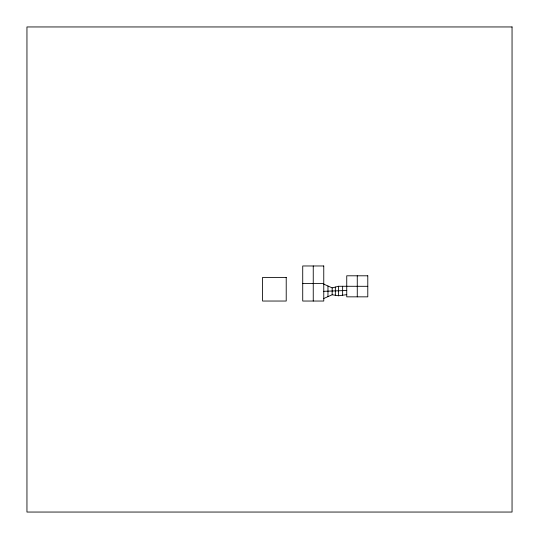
<?xml version="1.0" encoding="UTF-8"?>
<svg xmlns="http://www.w3.org/2000/svg" width="539" height="539" viewBox="0 0 539 539"><rect width="100%" height="100%" fill="white"/><g stroke="black" fill="none" stroke-linecap="round" stroke-linejoin="round"><path stroke-width="0.81" d="M335.346 295.264L335.346 287.071M342.636 295.21L342.636 286.29M323.764 298.498L332.172 294.766L338.526 295.763L346.745 294.665M323.764 284.127L332.172 287.88L338.526 286.263L367.787 286.317M346.745 290.487L323.764 291.316M302.723 283.501L323.764 283.501M357.269 275.8L357.269 296.841M338.526 286.263L338.526 295.763M332.172 287.88L332.172 294.766M327.968 286L327.968 296.632M313.247 265.97L313.247 301.038M512.05 26.95L26.95 26.95L26.95 512.05L512.05 512.05L512.05 26.95M323.764 265.97L302.723 265.97L302.723 301.038L323.764 301.038L323.764 265.97M367.787 275.8L346.745 275.8L346.745 296.841L367.787 296.841L367.787 275.8M286.216 277.403L262.587 277.403L262.587 301.038L286.216 301.038L286.216 277.403"/></g></svg>
